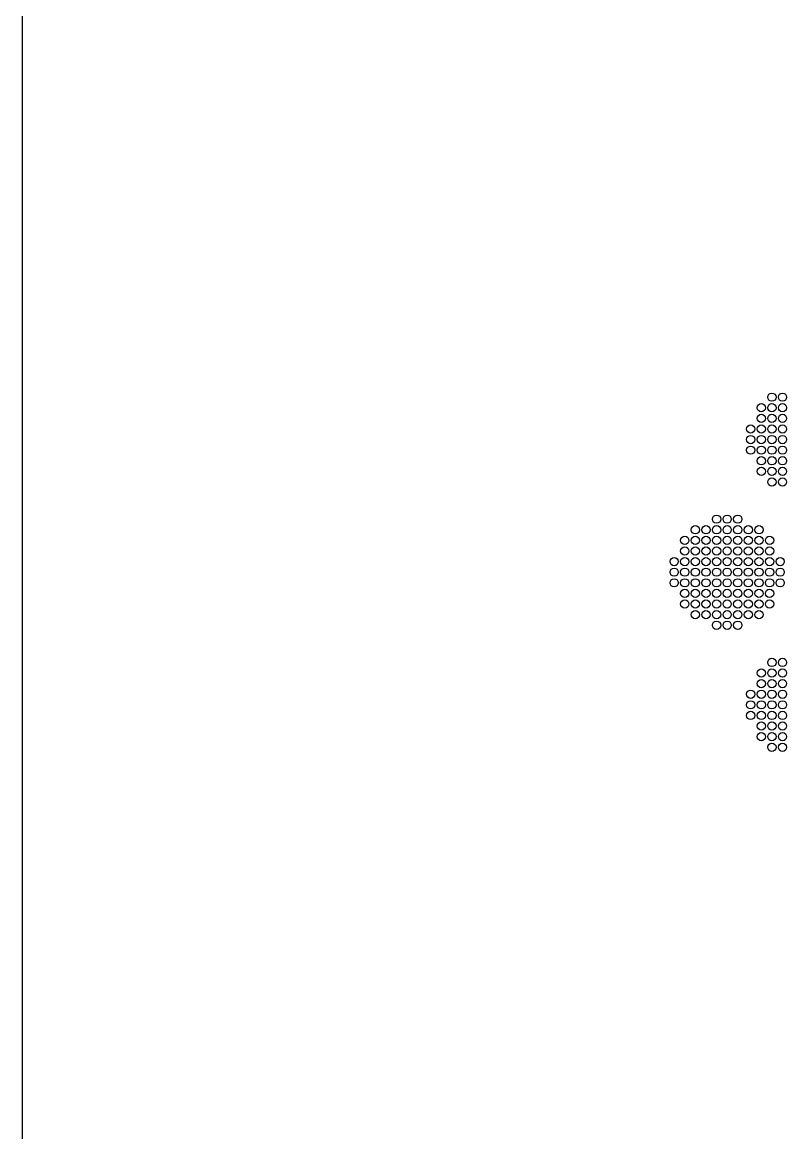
# Model space of a CAD drawing. Extents: x -49 to 54, y -38 to 38.
# Drawn here: x -49.4 to -42.9, y -9.47 to -0.04 of the extents above; entities that cross this region are included whole.
import ezdxf

# ---------------------------------------------------------------- set-up
doc = ezdxf.new("R2010")
doc.units = 0
doc.layers.add('LOWER_ELECTRODE', color=1, linetype='CONTINUOUS')
doc.layers.add('OUTLINE', color=7, linetype='CONTINUOUS')

msp = doc.modelspace()

# ---------------------------------------------------------------- linework, layer by layer
at = {"layer": 'LOWER_ELECTRODE'}
for centre in [(-43.0339, -3.227), (-42.9439, -3.227), (-43.1239, -3.317), (-43.0339, -3.317), (-42.9439, -3.317), (-43.1239, -3.407), (-43.0339, -3.407), (-42.9439, -3.407), (-43.2139, -3.497), (-43.1239, -3.497), (-43.0339, -3.497), (-42.9439, -3.497), (-43.2139, -3.587), (-43.1239, -3.587), (-43.0339, -3.587), (-42.9439, -3.587), (-43.2139, -3.677), (-43.1239, -3.677), (-43.0339, -3.677), (-42.9439, -3.677), (-43.1239, -3.767), (-43.0339, -3.767), (-42.9439, -3.767), (-43.1239, -3.857), (-43.0339, -3.857), (-42.9439, -3.857), (-43.0339, -3.947), (-42.9439, -3.947), (-43.5039, -4.2628), (-43.4139, -4.2628), (-43.3239, -4.2628), (-43.6839, -4.3528), (-43.5939, -4.3528), (-43.5039, -4.3528), (-43.4139, -4.3528), (-43.3239, -4.3528), (-43.2339, -4.3528), (-43.1439, -4.3528), (-43.7739, -4.4428), (-43.6839, -4.4428), (-43.5939, -4.4428), (-43.5039, -4.4428), (-43.4139, -4.4428), (-43.3239, -4.4428), (-43.2339, -4.4428), (-43.1439, -4.4428), (-43.0539, -4.4428), (-43.7739, -4.5328), (-43.6839, -4.5328), (-43.5939, -4.5328), (-43.5039, -4.5328), (-43.4139, -4.5328), (-43.3239, -4.5328), (-43.2339, -4.5328), (-43.1439, -4.5328), (-43.0539, -4.5328), (-43.8639, -4.6228), (-43.7739, -4.6228), (-43.6839, -4.6228), (-43.5939, -4.6228), (-43.5039, -4.6228), (-43.4139, -4.6228), (-43.3239, -4.6228), (-43.2339, -4.6228), (-43.1439, -4.6228), (-43.0539, -4.6228), (-42.9639, -4.6228), (-43.8639, -4.7128), (-43.7739, -4.7128), (-43.6839, -4.7128), (-43.5939, -4.7128), (-43.5039, -4.7128), (-43.4139, -4.7128), (-43.3239, -4.7128), (-43.2339, -4.7128), (-43.1439, -4.7128), (-43.0539, -4.7128), (-42.9639, -4.7128), (-43.8639, -4.8028), (-43.7739, -4.8028), (-43.6839, -4.8028), (-43.5939, -4.8028), (-43.5039, -4.8028), (-43.4139, -4.8028), (-43.3239, -4.8028), (-43.2339, -4.8028), (-43.1439, -4.8028), (-43.0539, -4.8028), (-42.9639, -4.8028), (-43.7739, -4.8928), (-43.6839, -4.8928), (-43.5939, -4.8928), (-43.5039, -4.8928), (-43.4139, -4.8928), (-43.3239, -4.8928), (-43.2339, -4.8928), (-43.1439, -4.8928), (-43.0539, -4.8928), (-43.7739, -4.9828), (-43.6839, -4.9828), (-43.5939, -4.9828), (-43.5039, -4.9828), (-43.4139, -4.9828), (-43.3239, -4.9828), (-43.2339, -4.9828), (-43.1439, -4.9828), (-43.0539, -4.9828), (-43.6839, -5.0728), (-43.5939, -5.0728), (-43.5039, -5.0728), (-43.4139, -5.0728), (-43.3239, -5.0728), (-43.2339, -5.0728), (-43.1439, -5.0728), (-43.5039, -5.1628), (-43.4139, -5.1628), (-43.3239, -5.1628), (-43.0339, -5.4786), (-42.9439, -5.4786), (-43.1239, -5.5686), (-43.0339, -5.5686), (-42.9439, -5.5686), (-43.1239, -5.6586), (-43.0339, -5.6586), (-42.9439, -5.6586), (-43.2139, -5.7486), (-43.1239, -5.7486), (-43.0339, -5.7486), (-42.9439, -5.7486), (-43.2139, -5.8386), (-43.1239, -5.8386), (-43.0339, -5.8386), (-42.9439, -5.8386), (-43.2139, -5.9286), (-43.1239, -5.9286), (-43.0339, -5.9286), (-42.9439, -5.9286), (-43.1239, -6.0186), (-43.0339, -6.0186), (-42.9439, -6.0186), (-43.1239, -6.1086), (-43.0339, -6.1086), (-42.9439, -6.1086), (-43.0339, -6.1986), (-42.9439, -6.1986)]:
    msp.add_circle(centre, 0.035, dxfattribs=at)
at = {"layer": 'OUTLINE'}
msp.add_lwpolyline([(-49.4, -36.45, -0.414214), (-47.85, -38), (52.85, -38, -0.414214), (54.4, -36.45), (54.4, -28), (51.4, -28), (51.4, 28), (54.4, 28), (54.4, 36.45, -0.414214), (52.85, 38), (-47.85, 38, -0.414214), (-49.4, 36.45)], format="xyb", close=True, dxfattribs=at)

doc.saveas('drawing.dxf')
